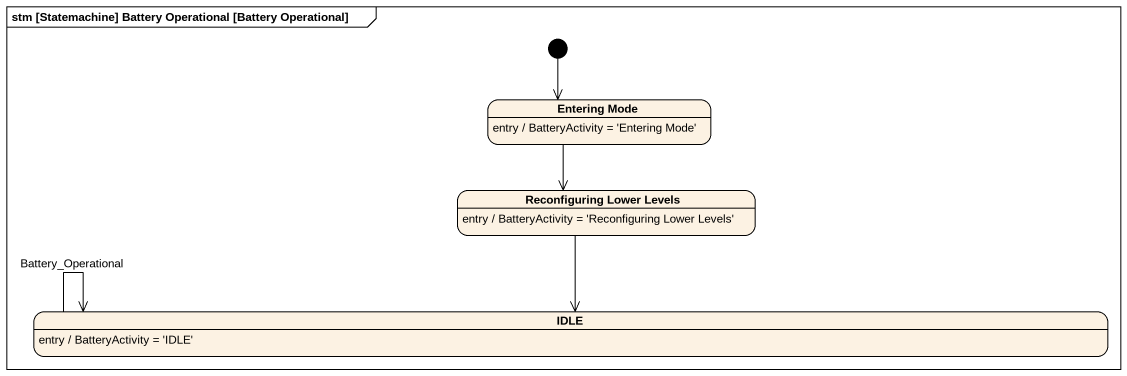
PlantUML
@startuml
mainframe stm [Statemachine] Battery Operational [Battery Operational]
hide empty description
state "Entering Mode" as Entering_Mode
Entering_Mode : entry / BatteryActivity = 'Entering Mode'
state "Reconfiguring Lower Levels" as Reconfiguring_Lower_Levels
Reconfiguring_Lower_Levels : entry / BatteryActivity = 'Reconfiguring Lower Levels'
state IDLE
IDLE : entry / BatteryActivity = 'IDLE'
[*] --> Entering_Mode
Entering_Mode --> Reconfiguring_Lower_Levels
Reconfiguring_Lower_Levels --> IDLE
IDLE --> IDLE : Battery_Operational
@enduml
